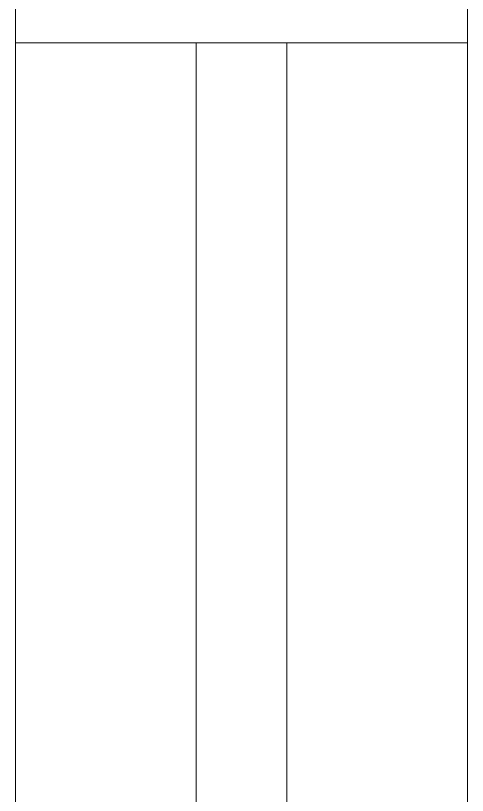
# Model space of a CAD drawing. Header units: millimetres. Extents: x 867 to 1330, y 209 to 507.
# Drawn here: x 1182.8107 to 1182.9607, y 446.6678 to 446.9265 of the extents above; entities that cross this region are included whole.
import ezdxf

# ---------------------------------------------------------------- set-up
doc = ezdxf.new("R2010")
doc.units = ezdxf.units.MM
doc.header["$LTSCALE"] = 5
doc.linetypes.add('HIDDEN2', pattern=[4.7625, 3.175, -1.5875])
doc.layers.add('I-ARQ', color=8, linetype='Continuous', lineweight=0)

msp = doc.modelspace()

# ---------------------------------------------------------------- linework, layer by layer
at = {"layer": 'I-ARQ'}
for p, q in [((1182.81066, 447.24754), (1182.81066, 437.97254)), ((1182.96066, 447.24754), (1182.96066, 446.02521))]:
    msp.add_line(p, q, dxfattribs=at)
at = {"layer": 'I-ARQ', "linetype": 'HIDDEN2'}
for p, q in [((1182.81066, 446.91754), (1182.96066, 446.91754)), ((1182.87066, 446.41754), (1182.87066, 446.91754)), ((1182.90066, 446.91754), (1182.90066, 446.41754))]:
    msp.add_line(p, q, dxfattribs=at)

doc.saveas('drawing.dxf')
